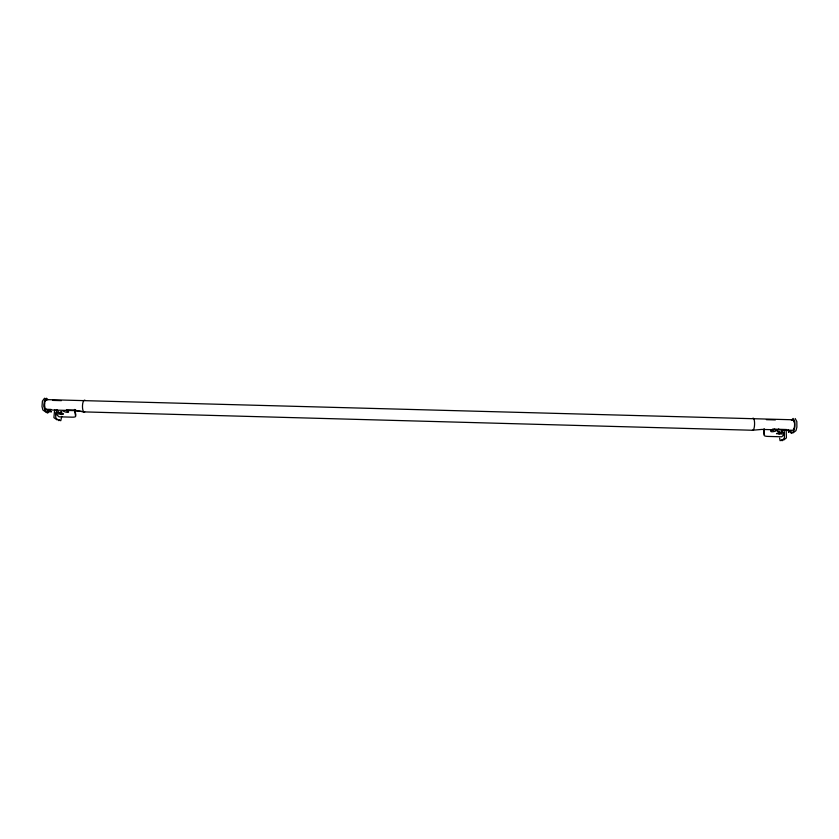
<?xml version="1.0" encoding="UTF-8"?>
<svg xmlns="http://www.w3.org/2000/svg" width="839" height="839" viewBox="0 0 839 839"><rect width="100%" height="100%" fill="white"/><g stroke="black" fill="none" stroke-linecap="round" stroke-linejoin="round"><path stroke-width="1.26" d="M764.035 429.411L764.035 433.847A5.17 1.384 -2.8 0 0 764.507 434.403M764.13 428.645L764.109 435.263A5.17 1.374 -2.8 0 0 767.916 436.416L781.759 436.794L784.549 434.067L778.498 433.899M61.75 416.343L60.775 420.738C58.74 419.217 57.891 420.738 55.804 417.696L55.626 414.948L56.926 409.652M46.135 412.285L42.883 409.988L42.002 406.506L42.411 401.094L44.561 398.21M781.119 433.291L781.308 432.127L783.878 429.578M57.073 419.909L53.906 417.644L54.608 410.009M58.898 420.685L59.349 420.056M51.504 411.519L51.032 412.159C45.579 405.321 50.812 418.661 44.845 410.04L43.964 406.558L44.373 401.147L45.694 398.567L46.512 398.263L48.001 399.616M49.574 411.467L49.102 412.106L47.414 410.827M778.749 428.949C775.656 433.06 764.885 432.253 774.743 429.075M791.376 420.192L793.128 418.441L794.764 421.503L794.827 427.072L793.925 430.596C788.377 438.766 793.725 426.086 788.65 432.442L788.167 429.767M780.522 432.442L783.102 429.883M779.662 433.291L778.173 433.344M777.134 433.281L776.495 433.637L777.281 433.868M773.013 430.166L770.747 430.313M83.743 411.781L74.933 410.533L84.77 411.918L752.426 430.25L761.718 429.421L792.467 430.271A5.38 1.626 -88.3 0 0 794.596 424.849A5.38 1.626 -88.3 0 0 792.635 419.888M46.009 399.605L793.474 419.794M766.374 419.668L775.351 419.92M52.521 400.392L61.446 400.633M46.009 409.275L51.106 409.422M66.396 409.841L75.321 410.082M772.457 429.138L786.573 429.526M75.867 410.659L46.596 409.862A5.244 1.94 -88.6 0 1 44.373 404.461A5.244 1.94 -88.6 0 1 47.015 399.752M56.045 412.599L59.496 412.694M780.826 432.546L784.455 432.651M68.032 411.068L66.533 410.785M60.765 413.637L63.47 413.984L55.856 413.984L59.024 416.805L72.206 417.172A5.034 1.311 7 0 0 75.646 416.238L74.388 409.747M62.831 410.753C63.712 412.096 71.902 413.637 67.267 410.743M795.183 418.504L796.83 421.566L796.893 427.135L795.98 430.648L793.149 432.851M56.171 409.694L60.377 413.48M778.676 433.469L779.064 433.994L779.546 433.228M790.317 431.823L790.684 432.505M781.728 440.118L782.074 440.79M786.195 430.082L786.395 437.927L783.636 440.087M784.192 430.019L784.392 437.864C782.43 440.936 781.938 439.237 780.102 440.737L779.641 438.126M74.786 409.432L75.825 414.865A5.034 1.321 7 0 1 75.468 415.389M793.316 420.402A4.698 1.416 -88.3 0 1 794.134 422.038M793.851 428.435A4.698 1.416 -88.3 0 1 793.442 429.295M752.635 418.42A6.114 1.626 -88.3 0 1 754.586 424.052A6.114 1.626 -88.3 0 1 752.426 430.197M84.77 411.918A5.978 2.003 -88.5 0 1 82.474 405.782A5.978 2.003 -88.5 0 1 85.232 400.402M46.565 409.212A4.573 1.699 -88.6 0 1 45.054 408.016M44.75 406.821A4.573 1.699 -88.6 0 1 44.719 403.339M45.075 401.787A4.573 1.699 -88.6 0 1 46.701 400.234M75.835 410.009A4.583 1.573 -88.5 0 1 74.839 409.673M61.467 414.298L60.439 414.235L61.467 414.298M777.816 431.76L779.379 431.812L777.816 431.76M60.974 411.928C59.212 412.547 64.068 412.421 60.974 411.928"/></g></svg>
